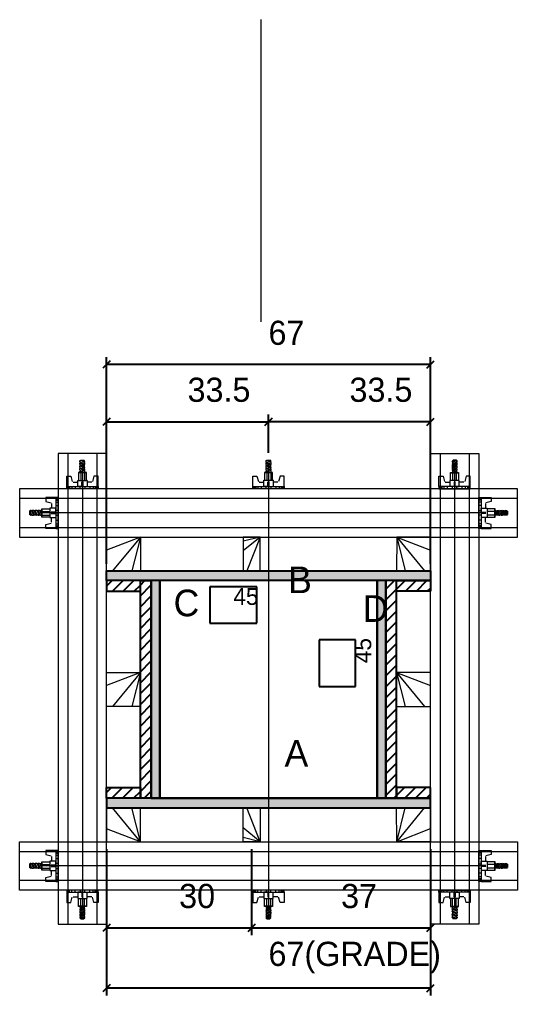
# Model space of a CAD drawing. Header units: metres. Extents: x 14597 to 15858, y 3931 to 4648.
# Drawn here: x 14596.7 to 14802.7, y 4244 to 4647.6 of the extents above; entities that cross this region are included whole.
import ezdxf

# ---------------------------------------------------------------- set-up
doc = ezdxf.new("R2010")
doc.units = ezdxf.units.M
for name, color, linetype in [('CHAPA', 7, 'Continuous'), ('COTA', 7, 'Continuous'), ('Hachura', 7, 'Continuous'), ('Madeira', 7, 'Continuous'), ('Painéis', 7, 'Continuous'), ('Perfil Metálico', 7, 'Continuous'), ('SARRAFO', 7, 'Continuous'), ('Texto Seção', 7, 'Continuous'), ('TEXTO_GERAL', 7, 'Continuous')]:
    doc.layers.add(name, color=color, linetype=linetype)

msp = doc.modelspace()

# ---------------------------------------------------------------- hatches: boundary and pattern name
at = {"layer": 'Hachura'}
h = msp.add_hatch(color=7, dxfattribs=at)
h.dxf.hatch_style = 1
h.paths.add_polyline_path([(14632.7, 4415.52), (14632.7, 4419.52), (14766.7, 4419.52), (14766.7, 4415.52), (14632.7, 4415.52)])
h = msp.add_hatch(color=7, dxfattribs=at)
h.dxf.hatch_style = 1
h.paths.add_polyline_path([(14632.7, 4415.52), (14632.7, 4419.52), (14766.7, 4419.52), (14766.7, 4415.52), (14632.7, 4415.52)])
h = msp.add_hatch(dxfattribs=at)
h.set_pattern_fill('ANSI31')
h.paths.add_polyline_path([(14646.7, 4415.52), (14646.7, 4411.12), (14632.7, 4411.12), (14632.7, 4415.52), (14646.7, 4415.52)])
h = msp.add_hatch(dxfattribs=at)
h.set_pattern_fill('ANSI31')
h.paths.add_polyline_path([(14646.69, 4325.53), (14651.09, 4325.53), (14651.09, 4415.53), (14646.69, 4415.53), (14646.69, 4325.53)])
h = msp.add_hatch(color=7, dxfattribs=at)
h.dxf.hatch_style = 1
h.paths.add_polyline_path([(14654.7, 4415.52), (14651.1, 4415.52), (14651.1, 4325.52), (14654.7, 4325.52), (14654.7, 4415.52)])
h = msp.add_hatch(color=7, dxfattribs=at)
h.dxf.hatch_style = 1
h.paths.add_polyline_path([(14654.7, 4415.52), (14651.1, 4415.52), (14651.1, 4325.52), (14654.7, 4325.52), (14654.7, 4415.52)])
h = msp.add_hatch(color=7, dxfattribs=at)
h.dxf.hatch_style = 1
h.paths.add_polyline_path([(14748.3, 4415.52), (14744.7, 4415.52), (14744.7, 4325.52), (14748.3, 4325.52), (14748.3, 4415.52)])
h = msp.add_hatch(color=7, dxfattribs=at)
h.dxf.hatch_style = 1
h.paths.add_polyline_path([(14748.3, 4415.52), (14744.7, 4415.52), (14744.7, 4325.52), (14748.3, 4325.52), (14748.3, 4415.52)])
h = msp.add_hatch(dxfattribs=at)
h.set_pattern_fill('ANSI31')
h.paths.add_polyline_path([(14752.7, 4325.52), (14748.3, 4325.52), (14748.3, 4415.52), (14752.7, 4415.52), (14752.7, 4325.52)])
h = msp.add_hatch(dxfattribs=at)
h.set_pattern_fill('ANSI31')
h.paths.add_polyline_path([(14752.7, 4415.52), (14752.7, 4411.12), (14766.7, 4411.12), (14766.7, 4415.52), (14752.7, 4415.52)])
h = msp.add_hatch(dxfattribs=at)
h.set_pattern_fill('ANSI31')
h.paths.add_polyline_path([(14646.7, 4325.52), (14646.7, 4329.92), (14632.7, 4329.92), (14632.7, 4325.52), (14646.7, 4325.52)])
h = msp.add_hatch(dxfattribs=at)
h.set_pattern_fill('ANSI31')
h.paths.add_polyline_path([(14752.7, 4325.52), (14752.7, 4329.92), (14766.7, 4329.92), (14766.7, 4325.52), (14752.7, 4325.52)])
h = msp.add_hatch(color=7, dxfattribs=at)
h.dxf.hatch_style = 1
h.paths.add_polyline_path([(14632.7, 4325.52), (14632.7, 4321.52), (14766.7, 4321.52), (14766.7, 4325.52), (14632.7, 4325.52)])
h = msp.add_hatch(color=7, dxfattribs=at)
h.dxf.hatch_style = 1
h.paths.add_polyline_path([(14632.7, 4325.52), (14632.7, 4321.52), (14766.7, 4321.52), (14766.7, 4325.52), (14632.7, 4325.52)])

# ---------------------------------------------------------------- linework, layer by layer
at = {"layer": 'CHAPA', "color": 1, "lineweight": 25}
for points in [[(14632.7, 4415.52), (14632.7, 4419.52), (14766.7, 4419.52), (14766.7, 4415.52)], [(14632.7, 4415.52), (14632.7, 4419.52), (14766.7, 4419.52), (14766.7, 4415.52)], [(14654.7, 4415.52), (14651.1, 4415.52), (14651.1, 4325.52), (14654.7, 4325.52)], [(14654.7, 4415.52), (14651.1, 4415.52), (14651.1, 4325.52), (14654.7, 4325.52)], [(14748.3, 4415.52), (14744.7, 4415.52), (14744.7, 4325.52), (14748.3, 4325.52)], [(14748.3, 4415.52), (14744.7, 4415.52), (14744.7, 4325.52), (14748.3, 4325.52)], [(14632.7, 4325.52), (14632.7, 4321.52), (14766.7, 4321.52), (14766.7, 4325.52)], [(14632.7, 4325.52), (14632.7, 4321.52), (14766.7, 4321.52), (14766.7, 4325.52)]]:
    msp.add_lwpolyline(points, close=True, dxfattribs=at)
at = {"layer": 'COTA', "color": 0, "lineweight": 25}
for p, q in [((14634.2, 4506.43), (14631.2, 4503.43)), ((14765.2, 4503.43), (14768.2, 4506.43)), ((14634.2, 4482.75), (14631.2, 4479.75)), ((14701.2, 4482.75), (14698.2, 4479.75)), ((14698.2, 4479.75), (14701.2, 4482.75)), ((14765.2, 4479.75), (14768.2, 4482.75)), ((14634.22, 4273.39), (14631.22, 4270.39)), ((14691.22, 4270.39), (14694.22, 4273.39)), ((14694.22, 4273.39), (14691.22, 4270.39)), ((14765.22, 4270.39), (14768.22, 4273.39)), ((14634.2, 4248.46), (14631.2, 4245.46)), ((14765.2, 4245.46), (14768.2, 4248.46))]:
    msp.add_line(p, q, dxfattribs=at)
at = {"layer": 'COTA', "color": 241, "lineweight": 25}
for p, q in [((14632.7, 4422.52), (14632.7, 4507.93)), ((14766.7, 4504.93), (14632.7, 4504.93)), ((14766.7, 4422.52), (14766.7, 4507.93)), ((14632.7, 4456.52), (14632.7, 4484.25)), ((14699.7, 4468.32), (14699.7, 4484.25)), ((14699.7, 4468.32), (14699.7, 4484.25)), ((14766.7, 4456.52), (14766.7, 4484.25)), ((14632.7, 4481.25), (14699.7, 4481.25)), ((14766.7, 4481.25), (14699.7, 4481.25)), ((14632.7, 4304.52), (14632.7, 4243.96)), ((14632.72, 4304.51), (14632.72, 4268.89)), ((14692.72, 4304.51), (14692.72, 4268.89)), ((14692.72, 4304.51), (14692.72, 4268.89)), ((14766.7, 4304.52), (14766.7, 4243.96)), ((14766.72, 4304.51), (14766.72, 4268.89)), ((14632.72, 4271.89), (14692.72, 4271.89)), ((14692.72, 4271.89), (14766.72, 4271.89)), ((14766.7, 4246.96), (14632.7, 4246.96))]:
    msp.add_line(p, q, dxfattribs=at)
at = {"layer": 'COTA', "color": 180, "lineweight": 25}
for p, q in [((14694.81, 4412.98), (14675.48, 4412.98)), ((14675.48, 4412.98), (14675.48, 4397.98)), ((14694.81, 4397.98), (14694.81, 4412.98)), ((14675.48, 4397.98), (14694.81, 4397.98)), ((14735.7, 4391.04), (14720.7, 4391.04)), ((14720.7, 4391.04), (14720.7, 4371.7)), ((14735.7, 4371.7), (14735.7, 4391.04)), ((14720.7, 4371.7), (14735.7, 4371.7))]:
    msp.add_line(p, q, dxfattribs=at)
at = {"layer": 'Hachura', "color": 0, "lineweight": 9}
for p, q in [((14623.74, 4463.27), (14621.6, 4464.34)), ((14621.63, 4464.58), (14623.79, 4463.5)), ((14621.7, 4465), (14622.02, 4465.32)), ((14621.7, 4464.68), (14621.7, 4465)), ((14623.63, 4465), (14621.7, 4465)), ((14621.7, 4464.68), (14623.64, 4463.71)), ((14621.7, 4464.68), (14623.64, 4463.71)), ((14621.7, 4463.52), (14621.7, 4464.16)), ((14623.64, 4463.19), (14621.7, 4464.16)), ((14622.02, 4465.32), (14623.31, 4465.32)), ((14623.64, 4464.36), (14622.35, 4465)), ((14623.74, 4464.43), (14622.6, 4465)), ((14623.12, 4465), (14623.79, 4464.66)), ((14623.63, 4465), (14623.31, 4465.32)), ((14623.38, 4465), (14623.64, 4464.87)), ((14623.64, 4464.36), (14623.64, 4463.71)), ((14700.7, 4463.28), (14698.56, 4464.35)), ((14698.59, 4464.59), (14700.76, 4463.51)), ((14698.66, 4465), (14698.99, 4465.32)), ((14700.6, 4465), (14698.66, 4465)), ((14698.67, 4464.68), (14698.67, 4465)), ((14698.67, 4464.68), (14700.6, 4463.71)), ((14698.67, 4464.68), (14700.6, 4463.71)), ((14698.67, 4463.52), (14698.67, 4464.16)), ((14700.6, 4463.2), (14698.67, 4464.16)), ((14698.99, 4465.32), (14700.28, 4465.32)), ((14700.6, 4464.36), (14699.31, 4465)), ((14700.7, 4464.44), (14699.57, 4465)), ((14700.09, 4465), (14700.76, 4464.67)), ((14700.6, 4465), (14700.28, 4465.32)), ((14700.34, 4465), (14700.6, 4464.87)), ((14700.6, 4464.36), (14700.6, 4463.71)), ((14776.28, 4465), (14775.6, 4464.66)), ((14777.77, 4464.58), (14775.6, 4463.5)), ((14775.66, 4464.43), (14776.79, 4465)), ((14775.66, 4463.27), (14777.8, 4464.34)), ((14775.76, 4465), (14776.09, 4465.32)), ((14776.02, 4465), (14775.76, 4464.87)), ((14775.76, 4464.36), (14777.05, 4465)), ((14775.76, 4465), (14777.7, 4465)), ((14777.7, 4464.68), (14775.76, 4463.71)), ((14777.7, 4464.68), (14775.76, 4463.71)), ((14775.76, 4464.36), (14775.76, 4463.71)), ((14775.76, 4463.19), (14777.7, 4464.16)), ((14777.38, 4465.32), (14776.09, 4465.32)), ((14777.7, 4465), (14777.38, 4465.32)), ((14777.7, 4464.68), (14777.7, 4465)), ((14777.7, 4463.52), (14777.7, 4464.16)), ((14624.41, 4460.23), (14621.06, 4460.23)), ((14621.06, 4460.23), (14621.06, 4457)), ((14624.41, 4460.16), (14621.06, 4460.16)), ((14623.74, 4462.11), (14621.6, 4463.18)), ((14623.74, 4460.95), (14621.6, 4462.02)), ((14622.86, 4460.23), (14621.6, 4460.86)), ((14621.63, 4463.42), (14623.79, 4462.34)), ((14621.63, 4462.26), (14623.79, 4461.18)), ((14621.7, 4463.52), (14623.64, 4462.55)), ((14621.7, 4462.36), (14621.7, 4463)), ((14623.64, 4462.03), (14621.7, 4463)), ((14621.7, 4462.79), (14621.7, 4463)), ((14621.7, 4462.36), (14623.64, 4461.39)), ((14621.7, 4461.2), (14621.7, 4461.84)), ((14623.64, 4460.87), (14621.7, 4461.84)), ((14621.7, 4461.2), (14623.64, 4460.23)), ((14622.6, 4460.23), (14621.7, 4460.68)), ((14621.7, 4460.23), (14621.7, 4460.68)), ((14622.09, 4460.23), (14622.09, 4457)), ((14623.64, 4462.55), (14623.64, 4463.19)), ((14623.64, 4461.82), (14623.64, 4462.03)), ((14623.64, 4461.82), (14623.64, 4461.39)), ((14623.64, 4460.87), (14623.64, 4460.23)), ((14623.64, 4460.23), (14623.64, 4457)), ((14624.41, 4457), (14624.41, 4460.23)), ((14701.37, 4460.23), (14698.02, 4460.23)), ((14698.02, 4460.23), (14698.02, 4457.01)), ((14701.37, 4460.16), (14698.02, 4460.16)), ((14700.7, 4462.12), (14698.56, 4463.19)), ((14700.7, 4460.95), (14698.56, 4462.02)), ((14699.83, 4460.23), (14698.56, 4460.86)), ((14698.59, 4463.43), (14700.76, 4462.34)), ((14698.59, 4462.27), (14700.76, 4461.18)), ((14698.67, 4463.52), (14700.6, 4462.55)), ((14698.67, 4462.36), (14698.67, 4463)), ((14700.6, 4462.04), (14698.67, 4463)), ((14698.67, 4462.79), (14698.67, 4463)), ((14698.67, 4462.36), (14700.6, 4461.39)), ((14698.67, 4461.2), (14698.67, 4461.84)), ((14700.6, 4460.88), (14698.67, 4461.84)), ((14698.67, 4461.2), (14700.6, 4460.23)), ((14699.57, 4460.23), (14698.67, 4460.68)), ((14698.67, 4460.23), (14698.67, 4460.68)), ((14699.05, 4460.23), (14699.05, 4457.01)), ((14700.6, 4462.55), (14700.6, 4463.2)), ((14700.6, 4461.82), (14700.6, 4462.04)), ((14700.6, 4461.82), (14700.6, 4461.39)), ((14700.6, 4460.88), (14700.6, 4460.23)), ((14700.6, 4460.23), (14700.6, 4457.01)), ((14701.37, 4457.01), (14701.37, 4460.23)), ((14774.99, 4460.23), (14778.34, 4460.23)), ((14774.99, 4457), (14774.99, 4460.23)), ((14774.99, 4460.16), (14778.34, 4460.16)), ((14777.77, 4463.42), (14775.6, 4462.34)), ((14777.77, 4462.26), (14775.6, 4461.18)), ((14775.66, 4462.11), (14777.8, 4463.18)), ((14775.66, 4460.95), (14777.8, 4462.02)), ((14777.7, 4463.52), (14775.76, 4462.55)), ((14775.76, 4462.55), (14775.76, 4463.19)), ((14775.76, 4462.03), (14777.7, 4463)), ((14777.7, 4462.36), (14775.76, 4461.39)), ((14775.76, 4461.82), (14775.76, 4462.03)), ((14775.76, 4460.87), (14777.7, 4461.84)), ((14775.76, 4461.82), (14775.76, 4461.39)), ((14777.7, 4461.2), (14775.76, 4460.23)), ((14775.76, 4460.87), (14775.76, 4460.23)), ((14775.76, 4460.23), (14775.76, 4457)), ((14776.54, 4460.23), (14777.8, 4460.86)), ((14776.79, 4460.23), (14777.7, 4460.68)), ((14777.31, 4460.23), (14777.31, 4457)), ((14777.7, 4462.36), (14777.7, 4463)), ((14777.7, 4462.79), (14777.7, 4463)), ((14777.7, 4461.2), (14777.7, 4461.84)), ((14777.7, 4460.23), (14777.7, 4460.68)), ((14778.34, 4460.23), (14778.34, 4457)), ((14616.28, 4458.68), (14617.96, 4458.68)), ((14616.29, 4453.52), (14616.29, 4458.66)), ((14617.96, 4458.68), (14618.54, 4456.47)), ((14618.85, 4456.23), (14620.8, 4456.23)), ((14620.8, 4457), (14624.67, 4457)), ((14620.8, 4454.42), (14620.8, 4457)), ((14622.42, 4454.42), (14622.42, 4456.42)), ((14622.94, 4456.42), (14622.94, 4454.42)), ((14624.67, 4457), (14624.41, 4457)), ((14624.67, 4457), (14624.41, 4457)), ((14626.61, 4456.23), (14624.66, 4456.23)), ((14624.67, 4457), (14624.67, 4454.42)), ((14627.51, 4458.68), (14626.92, 4456.47)), ((14629.18, 4458.68), (14627.51, 4458.68)), ((14629.18, 4454.42), (14629.18, 4458.68)), ((14693.25, 4458.68), (14694.93, 4458.68)), ((14693.25, 4453.52), (14693.25, 4458.66)), ((14694.93, 4458.68), (14695.51, 4456.47)), ((14695.82, 4456.23), (14697.76, 4456.23)), ((14697.76, 4457.01), (14701.63, 4457.01)), ((14697.76, 4454.43), (14697.76, 4457.01)), ((14699.39, 4454.43), (14699.39, 4456.43)), ((14699.9, 4456.43), (14699.9, 4454.43)), ((14701.63, 4457.01), (14701.37, 4457.01)), ((14701.63, 4457.01), (14701.37, 4457.01)), ((14701.63, 4457.01), (14701.63, 4454.43)), ((14703.58, 4456.23), (14701.63, 4456.23)), ((14704.47, 4458.68), (14703.89, 4456.47)), ((14706.15, 4458.68), (14704.47, 4458.68)), ((14706.15, 4454.43), (14706.15, 4458.68)), ((14770.22, 4454.42), (14770.22, 4458.68)), ((14770.22, 4458.68), (14771.89, 4458.68)), ((14771.89, 4458.68), (14772.48, 4456.47)), ((14772.79, 4456.23), (14774.74, 4456.23)), ((14778.6, 4457), (14774.73, 4457)), ((14774.73, 4457), (14774.73, 4454.42)), ((14774.73, 4457), (14774.99, 4457)), ((14774.73, 4457), (14774.99, 4457)), ((14776.46, 4456.42), (14776.46, 4454.42)), ((14776.98, 4454.42), (14776.98, 4456.42)), ((14778.6, 4454.42), (14778.6, 4457)), ((14780.54, 4456.23), (14778.6, 4456.23)), ((14781.44, 4458.68), (14780.86, 4456.47)), ((14783.12, 4458.68), (14781.44, 4458.68)), ((14783.11, 4453.52), (14783.11, 4458.66)), ((14616.28, 4454.42), (14629.18, 4454.42)), ((14616.28, 4454.42), (14621.44, 4454.42)), ((14629.18, 4453.52), (14616.29, 4453.52)), ((14616.43, 4454.44), (14616.43, 4453.51)), ((14616.64, 4454.44), (14616.64, 4453.51)), ((14616.97, 4454.44), (14616.97, 4453.51)), ((14617.44, 4454.44), (14617.44, 4453.51)), ((14618.28, 4454.44), (14618.28, 4453.51)), ((14619.69, 4454.44), (14619.69, 4453.51)), ((14628.23, 4453.52), (14620.42, 4453.52)), ((14622.73, 4454.42), (14620.8, 4454.42)), ((14621.44, 4454.42), (14622.09, 4454.42)), ((14621.77, 4454.1), (14621.77, 4454.32)), ((14621.77, 4453.67), (14621.77, 4454.1)), ((14622.73, 4454.42), (14622.73, 4453.52)), ((14623.71, 4454.3), (14623.71, 4453.86)), ((14625.76, 4454.44), (14625.76, 4453.52)), ((14627.19, 4454.44), (14627.19, 4453.51)), ((14628.03, 4454.44), (14628.03, 4453.51)), ((14628.5, 4454.44), (14628.5, 4453.51)), ((14628.83, 4454.44), (14628.83, 4453.51)), ((14629.05, 4454.44), (14629.05, 4453.51)), ((14629.18, 4454.42), (14629.18, 4453.52)), ((14693.25, 4454.43), (14706.15, 4454.43)), ((14693.25, 4454.43), (14698.41, 4454.43)), ((14706.15, 4453.52), (14693.25, 4453.52)), ((14693.39, 4454.44), (14693.39, 4453.52)), ((14693.6, 4454.44), (14693.6, 4453.52)), ((14693.94, 4454.44), (14693.94, 4453.52)), ((14694.4, 4454.44), (14694.4, 4453.52)), ((14695.24, 4454.44), (14695.24, 4453.52)), ((14696.66, 4454.44), (14696.66, 4453.52)), ((14705.19, 4453.52), (14697.38, 4453.52)), ((14699.7, 4454.43), (14697.76, 4454.43)), ((14698.41, 4454.43), (14699.05, 4454.43)), ((14698.74, 4454.11), (14698.74, 4454.32)), ((14698.74, 4453.67), (14698.74, 4454.11)), ((14699.69, 4454.43), (14699.69, 4453.52)), ((14700.67, 4454.3), (14700.67, 4453.87)), ((14702.72, 4454.44), (14702.72, 4453.52)), ((14704.16, 4454.44), (14704.16, 4453.52)), ((14705, 4454.44), (14705, 4453.52)), ((14705.46, 4454.44), (14705.46, 4453.52)), ((14705.8, 4454.44), (14705.8, 4453.52)), ((14706.01, 4454.44), (14706.01, 4453.52)), ((14706.15, 4454.43), (14706.15, 4453.52)), ((14783.12, 4454.42), (14770.22, 4454.42)), ((14770.22, 4454.42), (14770.22, 4453.52)), ((14770.22, 4453.52), (14783.11, 4453.52)), ((14770.35, 4454.44), (14770.35, 4453.51)), ((14770.56, 4454.44), (14770.56, 4453.51)), ((14770.9, 4454.44), (14770.9, 4453.51)), ((14771.17, 4453.52), (14778.98, 4453.52)), ((14771.37, 4454.44), (14771.37, 4453.51)), ((14772.21, 4454.44), (14772.21, 4453.51)), ((14773.64, 4454.44), (14773.64, 4453.52)), ((14775.69, 4454.3), (14775.69, 4453.86)), ((14776.67, 4454.42), (14778.6, 4454.42)), ((14776.67, 4454.42), (14776.67, 4453.52)), ((14777.96, 4454.42), (14777.31, 4454.42)), ((14777.63, 4454.1), (14777.63, 4454.32)), ((14777.63, 4453.67), (14777.63, 4454.1)), ((14783.12, 4454.42), (14777.96, 4454.42)), ((14779.71, 4454.44), (14779.71, 4453.51)), ((14781.12, 4454.44), (14781.12, 4453.51)), ((14781.96, 4454.44), (14781.96, 4453.51)), ((14782.43, 4454.44), (14782.43, 4453.51)), ((14782.76, 4454.44), (14782.76, 4453.51)), ((14782.97, 4454.44), (14782.97, 4453.51)), ((14607.52, 4449.97), (14607.52, 4448.29)), ((14607.52, 4448.29), (14609.73, 4447.71)), ((14612.68, 4449.96), (14607.54, 4449.96)), ((14611.75, 4449.82), (14612.68, 4449.82)), ((14611.75, 4449.61), (14612.68, 4449.61)), ((14611.75, 4449.28), (14612.68, 4449.28)), ((14611.75, 4448.81), (14612.68, 4448.81)), ((14611.75, 4447.97), (14612.68, 4447.97)), ((14611.77, 4449.97), (14611.77, 4437.07)), ((14611.77, 4449.97), (14611.77, 4444.81)), ((14612.68, 4437.07), (14612.68, 4449.96)), ((14786.72, 4437.06), (14786.72, 4449.96)), ((14786.72, 4449.96), (14791.86, 4449.96)), ((14787.65, 4449.82), (14786.72, 4449.82)), ((14787.65, 4449.61), (14786.72, 4449.61)), ((14787.65, 4449.27), (14786.72, 4449.27)), ((14787.65, 4448.81), (14786.72, 4448.81)), ((14787.65, 4447.97), (14786.72, 4447.97)), ((14787.63, 4449.96), (14787.63, 4437.06)), ((14787.63, 4449.96), (14787.63, 4444.8)), ((14791.88, 4448.29), (14789.67, 4447.7)), ((14791.88, 4449.96), (14791.88, 4448.29)), ((14601.2, 4444.55), (14600.87, 4444.23)), ((14600.87, 4444.23), (14600.87, 4442.94)), ((14601.52, 4444.55), (14601.2, 4444.55)), ((14601.2, 4442.61), (14601.2, 4444.55)), ((14601.84, 4442.61), (14601.2, 4443.9)), ((14601.52, 4444.55), (14602.49, 4442.61)), ((14601.52, 4444.55), (14602.49, 4442.61)), ((14601.61, 4444.62), (14602.69, 4442.46)), ((14602.92, 4442.51), (14601.85, 4444.65)), ((14602.68, 4444.55), (14602.03, 4444.55)), ((14603, 4442.61), (14602.03, 4444.55)), ((14602.68, 4444.55), (14603.65, 4442.61)), ((14602.77, 4444.62), (14603.85, 4442.46)), ((14604.08, 4442.51), (14603.01, 4444.65)), ((14603.84, 4444.55), (14603.19, 4444.55)), ((14604.16, 4442.61), (14603.19, 4444.55)), ((14603.41, 4444.55), (14603.19, 4444.55)), ((14603.84, 4444.55), (14604.81, 4442.61)), ((14603.93, 4444.62), (14605.02, 4442.46)), ((14605.24, 4442.51), (14604.17, 4444.65)), ((14605, 4444.55), (14604.36, 4444.55)), ((14605.32, 4442.61), (14604.36, 4444.55)), ((14605, 4444.55), (14605.97, 4442.61)), ((14605.97, 4443.39), (14605.33, 4444.65)), ((14605.97, 4443.65), (14605.52, 4444.55)), ((14605.97, 4444.55), (14605.52, 4444.55)), ((14605.97, 4441.84), (14605.97, 4445.19)), ((14605.97, 4445.19), (14609.19, 4445.19)), ((14605.97, 4444.16), (14609.19, 4444.16)), ((14606.04, 4441.84), (14606.04, 4445.19)), ((14609.19, 4445.45), (14609.19, 4441.58)), ((14611.77, 4445.45), (14609.19, 4445.45)), ((14611.77, 4443.83), (14609.77, 4443.83)), ((14609.97, 4447.39), (14609.97, 4445.45)), ((14611.75, 4446.56), (14612.68, 4446.56)), ((14611.77, 4443.52), (14611.77, 4445.45)), ((14611.77, 4444.81), (14611.77, 4444.16)), ((14612.09, 4444.48), (14611.88, 4444.48)), ((14612.53, 4444.48), (14612.09, 4444.48)), ((14612.68, 4438.02), (14612.68, 4445.83)), ((14787.65, 4446.55), (14786.72, 4446.55)), ((14786.72, 4438.02), (14786.72, 4445.83)), ((14786.87, 4444.47), (14787.31, 4444.47)), ((14787.31, 4444.47), (14787.52, 4444.47)), ((14787.63, 4443.51), (14787.63, 4445.45)), ((14787.63, 4445.45), (14790.21, 4445.45)), ((14787.63, 4444.8), (14787.63, 4444.16)), ((14787.63, 4443.83), (14789.63, 4443.83)), ((14789.43, 4447.39), (14789.43, 4445.45)), ((14790.21, 4445.45), (14790.21, 4441.58)), ((14793.43, 4445.19), (14790.21, 4445.19)), ((14793.43, 4444.16), (14790.21, 4444.16)), ((14793.36, 4441.84), (14793.36, 4445.19)), ((14793.43, 4441.84), (14793.43, 4445.19)), ((14793.43, 4443.39), (14794.07, 4444.65)), ((14794.4, 4444.55), (14793.43, 4442.61)), ((14793.43, 4443.64), (14793.88, 4444.55)), ((14793.43, 4444.55), (14793.88, 4444.55)), ((14794.08, 4442.61), (14795.04, 4444.55)), ((14794.16, 4442.51), (14795.23, 4444.65)), ((14795.47, 4444.62), (14794.38, 4442.45)), ((14794.4, 4444.55), (14795.04, 4444.55)), ((14795.56, 4444.55), (14794.59, 4442.61)), ((14795.24, 4442.61), (14796.2, 4444.55)), ((14795.32, 4442.51), (14796.39, 4444.65)), ((14796.63, 4444.62), (14795.55, 4442.45)), ((14795.56, 4444.55), (14796.2, 4444.55)), ((14796.72, 4444.55), (14795.75, 4442.61)), ((14795.99, 4444.55), (14796.2, 4444.55)), ((14796.4, 4442.61), (14797.37, 4444.55)), ((14796.48, 4442.51), (14797.55, 4444.65)), ((14797.79, 4444.62), (14796.71, 4442.45)), ((14796.72, 4444.55), (14797.37, 4444.55)), ((14797.88, 4444.55), (14796.91, 4442.61)), ((14797.88, 4444.55), (14796.91, 4442.61)), ((14797.56, 4442.61), (14798.2, 4443.9)), ((14797.88, 4444.55), (14798.2, 4444.55)), ((14798.2, 4444.55), (14798.52, 4444.23)), ((14798.2, 4442.61), (14798.2, 4444.55)), ((14798.52, 4444.23), (14798.52, 4442.94)), ((14601.2, 4442.61), (14600.87, 4442.94)), ((14601.76, 4442.51), (14601.2, 4443.64)), ((14601.2, 4443.13), (14601.53, 4442.46)), ((14601.2, 4442.87), (14601.32, 4442.61)), ((14601.84, 4442.61), (14602.49, 4442.61)), ((14603.65, 4442.61), (14603, 4442.61)), ((14604.37, 4442.61), (14604.16, 4442.61)), ((14604.37, 4442.61), (14604.81, 4442.61)), ((14605.32, 4442.61), (14605.97, 4442.61)), ((14605.97, 4442.61), (14609.19, 4442.61)), ((14609.19, 4441.84), (14605.97, 4441.84)), ((14609.19, 4441.58), (14609.19, 4441.84)), ((14609.19, 4441.58), (14609.19, 4441.84)), ((14609.19, 4441.58), (14611.77, 4441.58)), ((14609.77, 4443.31), (14611.77, 4443.31)), ((14609.97, 4439.64), (14609.97, 4441.59)), ((14611.75, 4440.49), (14612.68, 4440.49)), ((14611.77, 4443.52), (14612.68, 4443.52)), ((14611.9, 4442.54), (14612.33, 4442.54)), ((14787.63, 4443.52), (14786.72, 4443.52)), ((14787.65, 4440.49), (14786.72, 4440.49)), ((14787.5, 4442.54), (14787.07, 4442.54)), ((14789.63, 4443.31), (14787.63, 4443.31)), ((14790.21, 4441.58), (14787.63, 4441.58)), ((14789.43, 4439.64), (14789.43, 4441.58)), ((14793.43, 4442.61), (14790.21, 4442.61)), ((14790.21, 4441.84), (14793.43, 4441.84)), ((14790.21, 4441.58), (14790.21, 4441.84)), ((14790.21, 4441.58), (14790.21, 4441.84)), ((14794.08, 4442.61), (14793.43, 4442.61)), ((14795.03, 4442.61), (14794.59, 4442.61)), ((14795.03, 4442.61), (14795.24, 4442.61)), ((14795.75, 4442.61), (14796.4, 4442.61)), ((14797.56, 4442.61), (14796.91, 4442.61)), ((14797.64, 4442.51), (14798.2, 4443.64)), ((14798.2, 4443.13), (14797.87, 4442.45)), ((14798.2, 4442.87), (14798.07, 4442.61)), ((14798.2, 4442.61), (14798.52, 4442.94)), ((14607.52, 4438.74), (14609.73, 4439.33)), ((14607.52, 4437.07), (14607.52, 4438.74)), ((14611.77, 4437.07), (14607.52, 4437.07)), ((14611.75, 4439.06), (14612.68, 4439.06)), ((14611.75, 4438.22), (14612.68, 4438.22)), ((14611.75, 4437.75), (14612.68, 4437.75)), ((14611.75, 4437.41), (14612.68, 4437.41)), ((14611.75, 4437.2), (14612.68, 4437.2)), ((14611.77, 4437.07), (14612.68, 4437.07)), ((14787.65, 4439.06), (14786.72, 4439.06)), ((14787.65, 4438.21), (14786.72, 4438.21)), ((14787.65, 4437.75), (14786.72, 4437.75)), ((14787.65, 4437.41), (14786.72, 4437.41)), ((14787.65, 4437.2), (14786.72, 4437.2)), ((14787.63, 4437.06), (14786.72, 4437.06)), ((14787.63, 4437.06), (14791.88, 4437.06)), ((14791.88, 4438.74), (14789.67, 4439.32)), ((14791.88, 4437.06), (14791.88, 4438.74)), ((14607.52, 4303.97), (14607.52, 4302.29)), ((14612.68, 4303.96), (14607.54, 4303.96)), ((14611.75, 4303.82), (14612.68, 4303.82)), ((14611.75, 4303.61), (14612.68, 4303.61)), ((14611.75, 4303.28), (14612.68, 4303.28)), ((14611.75, 4302.81), (14612.68, 4302.81)), ((14611.77, 4303.97), (14611.77, 4291.07)), ((14611.77, 4303.97), (14611.77, 4298.81)), ((14612.68, 4291.07), (14612.68, 4303.96)), ((14786.72, 4291.06), (14786.72, 4303.96)), ((14786.72, 4303.96), (14791.86, 4303.96)), ((14787.65, 4303.82), (14786.72, 4303.82)), ((14787.65, 4303.61), (14786.72, 4303.61)), ((14787.65, 4303.27), (14786.72, 4303.27)), ((14787.65, 4302.81), (14786.72, 4302.81)), ((14787.63, 4303.96), (14787.63, 4291.06)), ((14787.63, 4303.96), (14787.63, 4298.8)), ((14791.88, 4303.96), (14791.88, 4302.29)), ((14601.2, 4298.55), (14600.87, 4298.23)), ((14601.52, 4298.55), (14601.2, 4298.55)), ((14601.2, 4296.61), (14601.2, 4298.55)), ((14601.52, 4298.55), (14602.49, 4296.61)), ((14601.52, 4298.55), (14602.49, 4296.61)), ((14601.61, 4298.62), (14602.69, 4296.46)), ((14602.92, 4296.51), (14601.85, 4298.65)), ((14602.68, 4298.55), (14602.03, 4298.55)), ((14603, 4296.61), (14602.03, 4298.55)), ((14602.68, 4298.55), (14603.65, 4296.61)), ((14602.77, 4298.62), (14603.85, 4296.46)), ((14604.08, 4296.51), (14603.01, 4298.65)), ((14603.84, 4298.55), (14603.19, 4298.55)), ((14604.16, 4296.61), (14603.19, 4298.55)), ((14603.41, 4298.55), (14603.19, 4298.55)), ((14603.84, 4298.55), (14604.81, 4296.61)), ((14603.93, 4298.62), (14605.02, 4296.46)), ((14605.24, 4296.51), (14604.17, 4298.65)), ((14605, 4298.55), (14604.36, 4298.55)), ((14605.32, 4296.61), (14604.36, 4298.55)), ((14605, 4298.55), (14605.97, 4296.61)), ((14605.97, 4297.39), (14605.33, 4298.65)), ((14605.97, 4297.65), (14605.52, 4298.55)), ((14605.97, 4298.55), (14605.52, 4298.55)), ((14605.97, 4295.84), (14605.97, 4299.19)), ((14605.97, 4299.19), (14609.19, 4299.19)), ((14606.04, 4295.84), (14606.04, 4299.19)), ((14607.52, 4302.29), (14609.73, 4301.71)), ((14609.19, 4299.45), (14609.19, 4295.58)), ((14611.77, 4299.45), (14609.19, 4299.45)), ((14609.97, 4301.39), (14609.97, 4299.45)), ((14611.75, 4301.97), (14612.68, 4301.97)), ((14611.75, 4300.56), (14612.68, 4300.56)), ((14611.77, 4297.52), (14611.77, 4299.45)), ((14611.77, 4298.81), (14611.77, 4298.16)), ((14612.68, 4292.02), (14612.68, 4299.83)), ((14787.65, 4301.97), (14786.72, 4301.97)), ((14787.65, 4300.55), (14786.72, 4300.55)), ((14786.72, 4292.02), (14786.72, 4299.83)), ((14787.63, 4297.51), (14787.63, 4299.45)), ((14787.63, 4299.45), (14790.21, 4299.45)), ((14787.63, 4298.8), (14787.63, 4298.16)), ((14789.43, 4301.39), (14789.43, 4299.45)), ((14791.88, 4302.29), (14789.67, 4301.7)), ((14790.21, 4299.45), (14790.21, 4295.58)), ((14793.43, 4299.19), (14790.21, 4299.19)), ((14793.36, 4295.84), (14793.36, 4299.19)), ((14793.43, 4295.84), (14793.43, 4299.19)), ((14793.43, 4297.39), (14794.07, 4298.65)), ((14794.4, 4298.55), (14793.43, 4296.61)), ((14793.43, 4297.64), (14793.88, 4298.55)), ((14793.43, 4298.55), (14793.88, 4298.55)), ((14794.08, 4296.61), (14795.04, 4298.55)), ((14794.16, 4296.51), (14795.23, 4298.65)), ((14795.47, 4298.62), (14794.38, 4296.45)), ((14794.4, 4298.55), (14795.04, 4298.55)), ((14795.56, 4298.55), (14794.59, 4296.61)), ((14795.24, 4296.61), (14796.2, 4298.55)), ((14795.32, 4296.51), (14796.39, 4298.65)), ((14796.63, 4298.62), (14795.55, 4296.45)), ((14795.56, 4298.55), (14796.2, 4298.55)), ((14796.72, 4298.55), (14795.75, 4296.61)), ((14795.99, 4298.55), (14796.2, 4298.55)), ((14796.4, 4296.61), (14797.37, 4298.55)), ((14796.48, 4296.51), (14797.55, 4298.65)), ((14797.79, 4298.62), (14796.71, 4296.45)), ((14796.72, 4298.55), (14797.37, 4298.55)), ((14797.88, 4298.55), (14796.91, 4296.61)), ((14797.88, 4298.55), (14796.91, 4296.61)), ((14797.88, 4298.55), (14798.2, 4298.55)), ((14798.2, 4298.55), (14798.52, 4298.23)), ((14798.2, 4296.61), (14798.2, 4298.55)), ((14600.87, 4298.23), (14600.87, 4296.94)), ((14601.2, 4296.61), (14600.87, 4296.94)), ((14601.84, 4296.61), (14601.2, 4297.9)), ((14601.76, 4296.51), (14601.2, 4297.64)), ((14601.2, 4297.13), (14601.53, 4296.46)), ((14601.2, 4296.87), (14601.32, 4296.61)), ((14601.84, 4296.61), (14602.49, 4296.61)), ((14603.65, 4296.61), (14603, 4296.61)), ((14604.37, 4296.61), (14604.16, 4296.61)), ((14604.37, 4296.61), (14604.81, 4296.61)), ((14605.32, 4296.61), (14605.97, 4296.61)), ((14605.97, 4298.16), (14609.19, 4298.16)), ((14605.97, 4296.61), (14609.19, 4296.61)), ((14609.19, 4295.84), (14605.97, 4295.84)), ((14609.19, 4295.58), (14609.19, 4295.84)), ((14609.19, 4295.58), (14609.19, 4295.84)), ((14609.19, 4295.58), (14611.77, 4295.58)), ((14611.77, 4297.83), (14609.77, 4297.83)), ((14609.77, 4297.31), (14611.77, 4297.31)), ((14609.97, 4293.64), (14609.97, 4295.59)), ((14611.75, 4294.49), (14612.68, 4294.49)), ((14611.77, 4297.52), (14612.68, 4297.52)), ((14612.09, 4298.48), (14611.88, 4298.48)), ((14611.9, 4296.54), (14612.33, 4296.54)), ((14612.53, 4298.48), (14612.09, 4298.48)), ((14787.63, 4297.52), (14786.72, 4297.52)), ((14787.65, 4294.49), (14786.72, 4294.49)), ((14786.87, 4298.47), (14787.31, 4298.47)), ((14787.5, 4296.54), (14787.07, 4296.54)), ((14787.31, 4298.47), (14787.52, 4298.47)), ((14787.63, 4297.83), (14789.63, 4297.83)), ((14789.63, 4297.31), (14787.63, 4297.31)), ((14790.21, 4295.58), (14787.63, 4295.58)), ((14789.43, 4293.64), (14789.43, 4295.58)), ((14793.43, 4298.16), (14790.21, 4298.16)), ((14793.43, 4296.61), (14790.21, 4296.61)), ((14790.21, 4295.84), (14793.43, 4295.84)), ((14790.21, 4295.58), (14790.21, 4295.84)), ((14790.21, 4295.58), (14790.21, 4295.84)), ((14794.08, 4296.61), (14793.43, 4296.61)), ((14795.03, 4296.61), (14794.59, 4296.61)), ((14795.03, 4296.61), (14795.24, 4296.61)), ((14795.75, 4296.61), (14796.4, 4296.61)), ((14797.56, 4296.61), (14796.91, 4296.61)), ((14797.56, 4296.61), (14798.2, 4297.9)), ((14797.64, 4296.51), (14798.2, 4297.64)), ((14798.2, 4297.13), (14797.87, 4296.45)), ((14798.2, 4296.87), (14798.07, 4296.61)), ((14798.2, 4296.61), (14798.52, 4296.94)), ((14798.52, 4298.23), (14798.52, 4296.94)), ((14607.52, 4292.74), (14609.73, 4293.33)), ((14607.52, 4291.07), (14607.52, 4292.74)), ((14611.77, 4291.07), (14607.52, 4291.07)), ((14611.75, 4293.06), (14612.68, 4293.06)), ((14611.75, 4292.22), (14612.68, 4292.22)), ((14611.75, 4291.75), (14612.68, 4291.75)), ((14611.75, 4291.41), (14612.68, 4291.41)), ((14611.75, 4291.2), (14612.68, 4291.2)), ((14611.77, 4291.07), (14612.68, 4291.07)), ((14787.65, 4293.06), (14786.72, 4293.06)), ((14787.65, 4292.21), (14786.72, 4292.21)), ((14787.65, 4291.75), (14786.72, 4291.75)), ((14787.65, 4291.41), (14786.72, 4291.41)), ((14787.65, 4291.2), (14786.72, 4291.2)), ((14787.63, 4291.06), (14786.72, 4291.06)), ((14787.63, 4291.06), (14791.88, 4291.06)), ((14791.88, 4292.74), (14789.67, 4293.32)), ((14791.88, 4291.06), (14791.88, 4292.74)), ((14629.18, 4287.52), (14616.29, 4287.52)), ((14616.29, 4287.52), (14616.29, 4282.38)), ((14616.29, 4286.62), (14629.18, 4286.62)), ((14616.29, 4286.62), (14621.44, 4286.62)), ((14616.43, 4286.6), (14616.43, 4287.53)), ((14616.64, 4286.6), (14616.64, 4287.53)), ((14616.97, 4286.6), (14616.97, 4287.53)), ((14617.44, 4286.6), (14617.44, 4287.53)), ((14618.28, 4286.6), (14618.28, 4287.53)), ((14619.69, 4286.6), (14619.69, 4287.53)), ((14628.23, 4287.52), (14620.42, 4287.52)), ((14622.73, 4286.62), (14620.8, 4286.62)), ((14620.8, 4286.62), (14620.8, 4284.04)), ((14621.44, 4286.62), (14622.09, 4286.62)), ((14621.77, 4287.37), (14621.77, 4286.94)), ((14621.77, 4286.94), (14621.77, 4286.73)), ((14622.42, 4286.62), (14622.42, 4284.62)), ((14622.73, 4286.62), (14622.73, 4287.52)), ((14622.94, 4284.62), (14622.94, 4286.62)), ((14623.71, 4286.74), (14623.71, 4287.18)), ((14624.67, 4284.04), (14624.67, 4286.62)), ((14625.76, 4286.6), (14625.76, 4287.52)), ((14627.19, 4286.6), (14627.19, 4287.53)), ((14628.04, 4286.6), (14628.04, 4287.53)), ((14628.5, 4286.6), (14628.5, 4287.53)), ((14628.84, 4286.6), (14628.84, 4287.53)), ((14629.05, 4286.6), (14629.05, 4287.53)), ((14629.18, 4286.62), (14629.18, 4287.52)), ((14629.18, 4286.62), (14629.18, 4282.36)), ((14706.15, 4287.52), (14693.25, 4287.52)), ((14693.25, 4287.52), (14693.25, 4282.39)), ((14693.25, 4286.62), (14706.15, 4286.62)), ((14693.25, 4286.62), (14698.41, 4286.62)), ((14693.39, 4286.6), (14693.39, 4287.53)), ((14693.6, 4286.6), (14693.6, 4287.53)), ((14693.94, 4286.6), (14693.94, 4287.53)), ((14694.4, 4286.6), (14694.4, 4287.53)), ((14695.24, 4286.6), (14695.24, 4287.53)), ((14696.66, 4286.6), (14696.66, 4287.53)), ((14705.2, 4287.52), (14697.38, 4287.52)), ((14699.7, 4286.62), (14697.76, 4286.62)), ((14697.76, 4286.62), (14697.76, 4284.04)), ((14698.41, 4286.62), (14699.05, 4286.62)), ((14698.74, 4287.37), (14698.74, 4286.94)), ((14698.74, 4286.94), (14698.74, 4286.73)), ((14699.39, 4286.62), (14699.39, 4284.62)), ((14699.69, 4286.62), (14699.69, 4287.52)), ((14699.9, 4284.62), (14699.9, 4286.62)), ((14700.67, 4286.75), (14700.67, 4287.18)), ((14701.63, 4284.04), (14701.63, 4286.62)), ((14702.72, 4286.6), (14702.72, 4287.52)), ((14704.16, 4286.6), (14704.16, 4287.53)), ((14705, 4286.6), (14705, 4287.53)), ((14705.46, 4286.6), (14705.46, 4287.53)), ((14705.8, 4286.6), (14705.8, 4287.53)), ((14706.01, 4286.6), (14706.01, 4287.53)), ((14706.15, 4286.62), (14706.15, 4287.52)), ((14706.15, 4286.62), (14706.15, 4282.36)), ((14770.22, 4287.52), (14783.11, 4287.52)), ((14770.22, 4286.62), (14770.22, 4287.52)), ((14783.11, 4286.62), (14770.22, 4286.62)), ((14770.22, 4286.62), (14770.22, 4282.36)), ((14770.35, 4286.6), (14770.35, 4287.53)), ((14770.56, 4286.6), (14770.56, 4287.53)), ((14770.9, 4286.6), (14770.9, 4287.53)), ((14771.17, 4287.52), (14778.98, 4287.52)), ((14771.36, 4286.6), (14771.36, 4287.53)), ((14772.21, 4286.6), (14772.21, 4287.53)), ((14773.64, 4286.6), (14773.64, 4287.52)), ((14774.73, 4284.04), (14774.73, 4286.62)), ((14775.69, 4286.74), (14775.69, 4287.18)), ((14776.46, 4284.62), (14776.46, 4286.62)), ((14776.67, 4286.62), (14776.67, 4287.52)), ((14776.67, 4286.62), (14778.6, 4286.62)), ((14776.98, 4286.62), (14776.98, 4284.62)), ((14777.96, 4286.62), (14777.31, 4286.62)), ((14777.62, 4287.37), (14777.62, 4286.94)), ((14777.62, 4286.94), (14777.62, 4286.73)), ((14783.11, 4286.62), (14777.96, 4286.62)), ((14778.6, 4286.62), (14778.6, 4284.04)), ((14779.71, 4286.6), (14779.71, 4287.53)), ((14781.12, 4286.6), (14781.12, 4287.53)), ((14781.96, 4286.6), (14781.96, 4287.53)), ((14782.43, 4286.6), (14782.43, 4287.53)), ((14782.76, 4286.6), (14782.76, 4287.53)), ((14782.97, 4286.6), (14782.97, 4287.53)), ((14783.11, 4287.52), (14783.11, 4282.38)), ((14616.29, 4282.36), (14617.96, 4282.36)), ((14617.96, 4282.36), (14618.54, 4284.57)), ((14618.86, 4284.81), (14620.8, 4284.81)), ((14620.8, 4284.04), (14624.67, 4284.04)), ((14621.06, 4280.81), (14621.06, 4284.04)), ((14622.09, 4280.81), (14622.09, 4284.04)), ((14623.64, 4280.81), (14623.64, 4284.04)), ((14624.41, 4284.04), (14624.41, 4280.81)), ((14624.67, 4284.04), (14624.41, 4284.04)), ((14624.67, 4284.04), (14624.41, 4284.04)), ((14626.61, 4284.81), (14624.67, 4284.81)), ((14627.51, 4282.36), (14626.93, 4284.57)), ((14629.18, 4282.36), (14627.51, 4282.36)), ((14693.25, 4282.36), (14694.93, 4282.36)), ((14694.93, 4282.36), (14695.51, 4284.57)), ((14695.82, 4284.81), (14697.76, 4284.81)), ((14697.76, 4284.04), (14701.63, 4284.04)), ((14698.02, 4280.82), (14698.02, 4284.04)), ((14699.05, 4280.82), (14699.05, 4284.04)), ((14700.6, 4280.82), (14700.6, 4284.04)), ((14701.38, 4284.04), (14701.38, 4280.82)), ((14701.63, 4284.04), (14701.38, 4284.04)), ((14701.63, 4284.04), (14701.38, 4284.04)), ((14703.58, 4284.81), (14701.63, 4284.81)), ((14704.47, 4282.36), (14703.89, 4284.57)), ((14706.15, 4282.36), (14704.47, 4282.36)), ((14770.22, 4282.36), (14771.89, 4282.36)), ((14771.89, 4282.36), (14772.47, 4284.57)), ((14772.79, 4284.81), (14774.73, 4284.81)), ((14778.6, 4284.04), (14774.73, 4284.04)), ((14774.73, 4284.04), (14774.99, 4284.04)), ((14774.73, 4284.04), (14774.99, 4284.04)), ((14774.99, 4284.04), (14774.99, 4280.81)), ((14775.76, 4280.81), (14775.76, 4284.04)), ((14777.31, 4280.81), (14777.31, 4284.04)), ((14778.34, 4280.81), (14778.34, 4284.04)), ((14780.54, 4284.81), (14778.6, 4284.81)), ((14781.44, 4282.36), (14780.86, 4284.57)), ((14783.11, 4282.36), (14781.44, 4282.36)), ((14624.41, 4280.88), (14621.06, 4280.88)), ((14624.41, 4280.81), (14621.06, 4280.81)), ((14622.86, 4280.81), (14621.6, 4280.18)), ((14623.74, 4280.09), (14621.6, 4279.02)), ((14623.74, 4278.93), (14621.6, 4277.86)), ((14621.63, 4278.78), (14623.8, 4279.86)), ((14621.63, 4277.62), (14623.8, 4278.7)), ((14621.7, 4279.85), (14623.64, 4280.81)), ((14622.61, 4280.81), (14621.7, 4280.36)), ((14621.7, 4280.81), (14621.7, 4280.36)), ((14623.64, 4280.17), (14621.7, 4279.2)), ((14621.7, 4279.85), (14621.7, 4279.2)), ((14621.7, 4278.69), (14623.64, 4279.65)), ((14623.64, 4279.01), (14621.7, 4278.04)), ((14621.7, 4278.69), (14621.7, 4278.04)), ((14621.7, 4277.52), (14623.64, 4278.49)), ((14623.64, 4280.17), (14623.64, 4280.81)), ((14623.64, 4279.22), (14623.64, 4279.65)), ((14623.64, 4279.22), (14623.64, 4279.01)), ((14623.64, 4278.49), (14623.64, 4277.85)), ((14701.38, 4280.88), (14698.02, 4280.88)), ((14701.38, 4280.82), (14698.02, 4280.82)), ((14699.83, 4280.82), (14698.56, 4280.18)), ((14700.7, 4280.09), (14698.56, 4279.02)), ((14700.7, 4278.93), (14698.56, 4277.86)), ((14698.59, 4278.78), (14700.76, 4279.86)), ((14698.59, 4277.62), (14700.76, 4278.7)), ((14698.67, 4279.85), (14700.6, 4280.82)), ((14699.57, 4280.82), (14698.67, 4280.36)), ((14698.67, 4280.82), (14698.67, 4280.36)), ((14700.6, 4280.17), (14698.67, 4279.2)), ((14698.67, 4279.85), (14698.67, 4279.2)), ((14698.67, 4278.69), (14700.6, 4279.66)), ((14700.6, 4279.01), (14698.67, 4278.04)), ((14698.67, 4278.69), (14698.67, 4278.04)), ((14698.67, 4277.53), (14700.6, 4278.49)), ((14700.6, 4280.17), (14700.6, 4280.82)), ((14700.6, 4279.22), (14700.6, 4279.66)), ((14700.6, 4279.22), (14700.6, 4279.01)), ((14700.6, 4278.49), (14700.6, 4277.85)), ((14774.99, 4280.88), (14778.34, 4280.88)), ((14774.99, 4280.81), (14778.34, 4280.81)), ((14777.77, 4278.78), (14775.6, 4279.86)), ((14777.77, 4277.62), (14775.6, 4278.7)), ((14775.66, 4280.09), (14777.8, 4279.02)), ((14775.66, 4278.93), (14777.8, 4277.86)), ((14775.76, 4280.17), (14775.76, 4280.81)), ((14777.7, 4279.85), (14775.76, 4280.81)), ((14775.76, 4280.17), (14777.7, 4279.2)), ((14775.76, 4279.22), (14775.76, 4279.65)), ((14777.7, 4278.69), (14775.76, 4279.65)), ((14775.76, 4279.22), (14775.76, 4279.01)), ((14775.76, 4279.01), (14777.7, 4278.04)), ((14775.76, 4278.49), (14775.76, 4277.85)), ((14777.7, 4277.52), (14775.76, 4278.49)), ((14776.54, 4280.81), (14777.8, 4280.18)), ((14776.79, 4280.81), (14777.7, 4280.36)), ((14777.7, 4280.81), (14777.7, 4280.36)), ((14777.7, 4279.85), (14777.7, 4279.2)), ((14777.7, 4278.69), (14777.7, 4278.04)), ((14623.74, 4277.77), (14621.6, 4276.7)), ((14621.63, 4276.46), (14623.8, 4277.54)), ((14621.7, 4278.25), (14621.7, 4278.04)), ((14623.64, 4277.85), (14621.7, 4276.88)), ((14621.7, 4277.52), (14621.7, 4276.88)), ((14621.7, 4276.36), (14623.64, 4277.33)), ((14621.7, 4276.36), (14623.64, 4277.33)), ((14621.7, 4276.36), (14621.7, 4276.04)), ((14621.7, 4276.04), (14622.02, 4275.72)), ((14623.64, 4276.04), (14621.7, 4276.04)), ((14622.02, 4275.72), (14623.31, 4275.72)), ((14623.64, 4276.69), (14622.35, 4276.04)), ((14623.74, 4276.61), (14622.61, 4276.04)), ((14623.12, 4276.04), (14623.8, 4276.38)), ((14623.64, 4276.04), (14623.31, 4275.72)), ((14623.38, 4276.04), (14623.64, 4276.17)), ((14623.64, 4276.69), (14623.64, 4277.33)), ((14700.7, 4277.77), (14698.56, 4276.7)), ((14698.59, 4276.46), (14700.76, 4277.54)), ((14698.66, 4276.05), (14698.99, 4275.72)), ((14700.6, 4276.05), (14698.66, 4276.05)), ((14698.67, 4278.25), (14698.67, 4278.04)), ((14700.6, 4277.85), (14698.67, 4276.88)), ((14698.67, 4277.53), (14698.67, 4276.88)), ((14698.67, 4276.37), (14700.6, 4277.33)), ((14698.67, 4276.37), (14700.6, 4277.33)), ((14698.67, 4276.37), (14698.67, 4276.04)), ((14698.99, 4275.72), (14700.28, 4275.72)), ((14700.6, 4276.69), (14699.31, 4276.04)), ((14700.7, 4276.61), (14699.57, 4276.04)), ((14700.09, 4276.04), (14700.76, 4276.38)), ((14700.6, 4276.05), (14700.28, 4275.72)), ((14700.34, 4276.04), (14700.6, 4276.17)), ((14700.6, 4276.69), (14700.6, 4277.33)), ((14777.77, 4276.46), (14775.6, 4277.54)), ((14776.28, 4276.04), (14775.6, 4276.38)), ((14775.66, 4277.77), (14777.8, 4276.7)), ((14775.66, 4276.61), (14776.79, 4276.04)), ((14775.76, 4277.85), (14777.7, 4276.88)), ((14777.7, 4276.36), (14775.76, 4277.33)), ((14775.76, 4276.69), (14775.76, 4277.33)), ((14777.7, 4276.36), (14775.76, 4277.33)), ((14775.76, 4276.69), (14777.05, 4276.04)), ((14776.02, 4276.04), (14775.76, 4276.17)), ((14775.76, 4276.04), (14776.09, 4275.72)), ((14775.76, 4276.04), (14777.7, 4276.04)), ((14777.38, 4275.72), (14776.09, 4275.72)), ((14777.7, 4276.04), (14777.38, 4275.72)), ((14777.7, 4278.25), (14777.7, 4278.04)), ((14777.7, 4277.52), (14777.7, 4276.88)), ((14777.7, 4276.36), (14777.7, 4276.04))]:
    msp.add_line(p, q, dxfattribs=at)
at = {"layer": 'Hachura', "color": 251, "lineweight": 9}
for p, q in [((14622.74, 4464.32), (14622.73, 4280.52)), ((14699.7, 4464.32), (14699.69, 4280.52)), ((14776.66, 4464.32), (14776.67, 4280.52)), ((14789.48, 4443.52), (14605.68, 4443.52)), ((14789.48, 4297.52), (14605.68, 4297.52))]:
    msp.add_line(p, q, dxfattribs=at)
at = {"layer": 'Madeira', "color": 126, "lineweight": 18}
for p, q in [((14646.72, 4433.52), (14632.72, 4428.11)), ((14646.72, 4433.52), (14635.19, 4419.53)), ((14646.72, 4433.52), (14643.22, 4419.52)), ((14696.22, 4433.53), (14689.21, 4427.78)), ((14696.22, 4433.53), (14689.21, 4431.8)), ((14696.22, 4433.53), (14690.77, 4419.54)), ((14752.72, 4433.54), (14764.22, 4419.53)), ((14752.72, 4433.54), (14756.18, 4419.53)), ((14752.72, 4433.54), (14766.71, 4428.1)), ((14646.71, 4377.52), (14632.7, 4372.11)), ((14646.71, 4377.52), (14635.18, 4363.54)), ((14646.71, 4377.52), (14643.21, 4363.53)), ((14752.68, 4377.52), (14764.21, 4363.53)), ((14752.68, 4377.52), (14756.18, 4363.52)), ((14752.68, 4377.52), (14766.69, 4372.11)), ((14646.72, 4307.53), (14635.19, 4321.51)), ((14646.72, 4307.53), (14643.22, 4321.52)), ((14696.22, 4307.52), (14690.77, 4321.51)), ((14752.72, 4307.51), (14764.22, 4321.52)), ((14752.72, 4307.51), (14756.18, 4321.51)), ((14646.72, 4307.53), (14632.72, 4312.94)), ((14696.22, 4307.52), (14689.21, 4313.27)), ((14752.72, 4307.51), (14766.71, 4312.95)), ((14696.22, 4307.52), (14689.21, 4309.25))]:
    msp.add_line(p, q, dxfattribs=at)
for points in [[(14766.72, 4433.54), (14766.7, 4419.53), (14632.71, 4419.53), (14632.72, 4433.54)], [(14646.72, 4433.52), (14646.71, 4419.52), (14632.71, 4419.53), (14632.72, 4433.54)], [(14696.22, 4433.53), (14689.22, 4433.54), (14689.2, 4419.54), (14696.2, 4419.53)], [(14752.72, 4433.54), (14752.7, 4419.54), (14766.7, 4419.52), (14766.72, 4433.52)], [(14646.71, 4377.52), (14646.69, 4363.52), (14632.69, 4363.54), (14632.71, 4377.54)], [(14752.68, 4377.52), (14752.7, 4363.52), (14766.7, 4363.53), (14766.68, 4377.53)], [(14646.72, 4307.53), (14646.71, 4321.53), (14632.71, 4321.51), (14632.72, 4307.51)], [(14766.72, 4307.51), (14766.7, 4321.51), (14632.71, 4321.51), (14632.72, 4307.51)], [(14696.22, 4307.52), (14689.22, 4307.51), (14689.2, 4321.51), (14696.2, 4321.52)], [(14752.72, 4307.51), (14752.7, 4321.51), (14766.7, 4321.52), (14766.72, 4307.52)]]:
    msp.add_lwpolyline(points, close=True, dxfattribs=at)
at = {"layer": 'Painéis', "color": 200, "lineweight": 25}
msp.add_lwpolyline([(14744.7, 4325.52), (14744.7, 4415.52), (14654.7, 4415.52), (14654.7, 4325.52)], close=True, dxfattribs=at)
at = {"layer": 'Perfil Metálico', "color": 224, "lineweight": 18}
for p, q in [((14616.73, 4468.13), (14616.73, 4273.48)), ((14628.73, 4468.13), (14628.73, 4273.48)), ((14770.67, 4468.13), (14770.67, 4273.48)), ((14782.67, 4468.13), (14782.67, 4273.48))]:
    msp.add_line(p, q, dxfattribs=at)
for points in [[(14632.67, 4468.13), (14612.67, 4468.13), (14612.73, 4273.48), (14632.73, 4273.48)], [(14766.73, 4468.13), (14786.73, 4468.13), (14786.67, 4273.48), (14766.67, 4273.48)], [(14596.7, 4453.52), (14596.7, 4433.52), (14802.7, 4433.52), (14802.7, 4453.52)], [(14802.7, 4437.52), (14802.7, 4449.52), (14596.7, 4449.52), (14596.7, 4437.52)], [(14596.7, 4287.52), (14596.7, 4307.52), (14802.7, 4307.52), (14802.7, 4287.52)], [(14802.7, 4303.52), (14802.7, 4291.52), (14596.7, 4291.52), (14596.7, 4303.52)]]:
    msp.add_lwpolyline(points, close=True, dxfattribs=at)
at = {"layer": 'SARRAFO', "color": 251, "lineweight": 25}
for points in [[(14632.7, 4411.12), (14646.7, 4411.12), (14646.7, 4415.52), (14632.7, 4415.52)], [(14651.09, 4415.53), (14651.09, 4325.53), (14646.69, 4325.53), (14646.69, 4415.53)], [(14748.3, 4415.52), (14748.3, 4325.52), (14752.7, 4325.52), (14752.7, 4415.52)], [(14766.7, 4411.12), (14752.7, 4411.12), (14752.7, 4415.52), (14766.7, 4415.52)], [(14632.7, 4329.92), (14646.7, 4329.92), (14646.7, 4325.52), (14632.7, 4325.52)], [(14766.7, 4329.92), (14752.7, 4329.92), (14752.7, 4325.52), (14766.7, 4325.52)]]:
    msp.add_lwpolyline(points, close=True, dxfattribs=at)
at = {"layer": 'Texto Seção', "color": 252, "lineweight": 15}
msp.add_line((14696.7, 4522.58), (14696.7, 4647.58), dxfattribs=at)

# ---------------------------------------------------------------- texts
at = {"layer": 'COTA', "color": 241, "lineweight": 25}
for s, p in [('67', (14699.7, 4513.03)), ('33.5', (14666.2, 4489.47)), ('33.5', (14733.2, 4489.47)), ('30', (14662.72, 4280.11)), ('37', (14729.72, 4280.11)), ('67(GRADE)', (14699.7, 4256.18))]:
    msp.add_text(s, height=10, dxfattribs=at).set_placement(p)
at = {"layer": 'COTA', "color": 1, "lineweight": 25}
msp.add_text('45', height=7, dxfattribs=at).set_placement((14685.15, 4405.48))
msp.add_text('45', height=7, rotation=90, dxfattribs=at).set_placement((14742.2, 4381.37))
at = {"layer": 'TEXTO_GERAL', "color": 7, "lineweight": 25}
for s, p in [('B', (14707.8, 4410.35)), ('C', (14660.44, 4400.79)), ('D', (14738.68, 4398.47)), ('A', (14706.34, 4338.62))]:
    msp.add_text(s, height=11, dxfattribs=at).set_placement(p)

doc.saveas('drawing.dxf')
